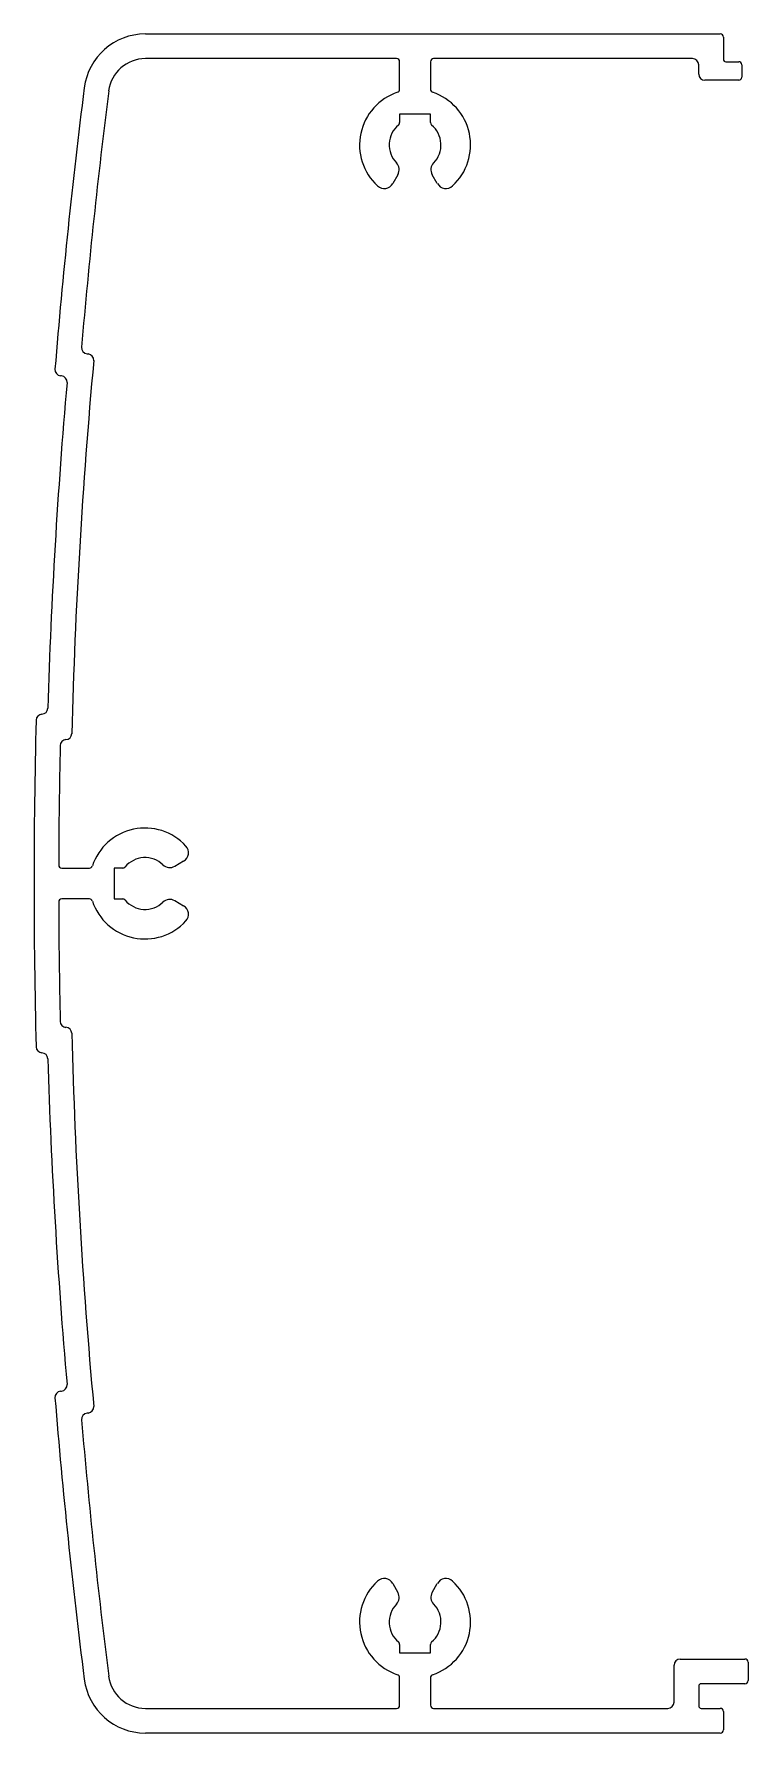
# Model space of a CAD drawing. Extents: x 4 to 62, y 7 to 145.
import ezdxf

# ---------------------------------------------------------------- set-up
doc = ezdxf.new("R2010")
doc.units = 0
doc.layers.get('0').update_dxf_attribs({"linetype": 'CONTINUOUS'})

msp = doc.modelspace()

# ---------------------------------------------------------------- linework, layer by layer
for p, q in [((13.15, 144.77), (59.77, 144.77)), ((60.02, 144.52), (60.02, 142.72)), ((33.52, 142.77), (13.15, 142.77)), ((33.77, 140.28), (33.77, 142.52)), ((36.27, 142.52), (36.27, 140.28)), ((57.52, 142.77), (36.52, 142.77)), ((58.02, 141.52), (58.02, 142.27)), ((60.22, 142.52), (61.27, 142.52)), ((61.52, 142.27), (61.52, 141.27)), ((61.27, 141.02), (58.52, 141.02)), ((36.27, 138.27), (33.77, 138.27)), ((33.77, 138.27), (33.77, 137.58)), ((36.27, 137.58), (36.27, 138.27)), ((33.62, 133.36), (33.21, 132.64)), ((36.82, 132.64), (36.41, 133.36)), ((8.42, 118.83), (8.52, 118.82)), ((6.35, 117.04), (6.26, 117.05)), ((16.25, 77.68), (15.53, 77.26)), ((6.37, 77.12), (8.61, 77.12)), ((11.31, 77.12), (10.62, 77.12)), ((10.62, 77.12), (10.62, 74.62)), ((8.61, 74.62), (6.37, 74.62)), ((10.62, 74.62), (11.31, 74.62)), ((15.53, 74.48), (16.25, 74.06)), ((6.26, 34.7), (6.35, 34.7)), ((8.52, 32.92), (8.42, 32.91)), ((33.21, 19.1), (33.62, 18.38)), ((36.41, 18.38), (36.82, 19.1)), ((33.77, 14.16), (33.77, 13.47)), ((36.27, 13.47), (36.27, 14.16)), ((33.77, 13.47), (36.27, 13.47)), ((56.02, 9.47), (56.02, 12.47)), ((56.52, 12.97), (61.77, 12.97)), ((62.02, 12.72), (62.02, 11.22)), ((33.77, 9.22), (33.77, 11.46)), ((36.27, 11.46), (36.27, 9.22)), ((58.02, 10.77), (58.02, 9.17)), ((61.77, 10.97), (58.22, 10.97)), ((13.15, 8.97), (33.52, 8.97)), ((36.52, 8.97), (55.52, 8.97)), ((58.22, 8.97), (59.77, 8.97)), ((60.02, 8.72), (60.02, 7.22)), ((59.77, 6.97), (13.15, 6.97))]:
    msp.add_line(p, q)
for centre, radius, start, end in [((13.15, 139.77), 5, 90, 172.7723), ((59.77, 144.52), 0.25, 0, 90), ((13.15, 139.77), 3, 90, 172.7723), ((33.52, 142.52), 0.25, 0, 90), ((36.52, 142.52), 0.25, 90, 180), ((57.52, 142.27), 0.5, 0, 90), ((60.22, 142.72), 0.2, 180, 270), ((61.27, 142.27), 0.25, 0, 90), ((58.52, 141.52), 0.5, 180, 270), ((61.27, 141.27), 0.25, 270, 0), ((517.02, 75.87), 512.9, 172.7723, 175.3351), ((517.02, 75.87), 510.9, 172.7723, 175.1158), ((35.02, 135.77), 4.5, 108.4085, 227.5131), ((33.52, 140.28), 0.25, 288.4085, 0), ((36.52, 140.28), 0.25, 180, 251.5915), ((35.02, 135.77), 4.5, 312.4869, 71.5915), ((35.02, 135.77), 2.1, 129.665, 223.9866), ((33.52, 137.58), 0.25, 309.665, 360), ((36.52, 137.58), 0.25, 180, 230.335), ((35.02, 135.77), 2.1, 316.0134, 50.335), ((32.93, 133.76), 0.8, 330, 43.9866), ((37.1, 133.76), 0.8, 136.0134, 210), ((32.52, 133.04), 0.8, 227.5131, 330), ((37.52, 133.04), 0.8, 210, 312.4869), ((8.47, 119.33), 0.5, 175.1158, 264), ((8.46, 118.32), 0.5, 354.7523, 84), ((6.32, 117.54), 0.5, 175.3351, 264), ((470.67, 75.87), 463.65, 174.7523, 178.4982), ((470.67, 75.87), 465.65, 174.995, 178.2507), ((6.3, 116.54), 0.5, 354.995, 84), ((4.79, 89.1), 0.5, 93.0734, 178.5203), ((4.74, 90.1), 0.5, 273.0734, 358.2507), ((517.02, 75.87), 512.9, 178.5203, 181.4797), ((517.02, 75.87), 510.9, 178.7463, 179.8317), ((6.74, 87.04), 0.5, 93.5966, 178.7463), ((6.68, 88.04), 0.5, 273.5966, 358.4982), ((13.12, 75.87), 4.5, 42.4869, 161.5915), ((15.85, 78.37), 0.8, 300, 42.4869), ((6.37, 77.37), 0.25, 179.8317, 270), ((8.61, 77.37), 0.25, 270, 341.5915), ((11.31, 77.37), 0.25, 270, 320.335), ((13.12, 75.87), 2.1, 46.0134, 140.335), ((15.13, 77.96), 0.8, 226.0134, 300), ((6.37, 74.37), 0.25, 90, 180.1683), ((8.61, 74.37), 0.25, 18.4085, 90), ((13.12, 75.87), 4.5, 198.4085, 317.5131), ((11.31, 74.37), 0.25, 39.665, 90), ((13.12, 75.87), 2.1, 219.665, 313.9866), ((15.13, 73.78), 0.8, 60, 133.9866), ((517.02, 75.87), 510.9, 180.1683, 181.2537), ((15.85, 73.37), 0.8, 317.5131, 60), ((6.74, 64.7), 0.5, 181.2537, 266.4034), ((6.68, 63.71), 0.5, 1.5018, 86.4034), ((470.67, 75.87), 463.65, 181.5018, 185.2477), ((4.79, 62.64), 0.5, 181.4797, 266.9266), ((4.74, 61.64), 0.5, 1.7493, 86.9266), ((470.67, 75.87), 465.65, 181.7493, 185.005), ((6.32, 34.2), 0.5, 95.9998, 184.6649), ((6.3, 35.2), 0.5, 275.9998, 5.005), ((517.02, 75.87), 512.9, 184.6649, 187.2277), ((8.46, 33.42), 0.5, 275.9998, 5.2477), ((8.47, 32.41), 0.5, 95.9998, 184.8842), ((517.02, 75.87), 510.9, 184.8842, 187.2277), ((32.52, 18.7), 0.8, 30, 132.4869), ((37.52, 18.7), 0.8, 47.5131, 150), ((35.02, 15.97), 4.5, 132.4869, 251.5915), ((32.93, 17.98), 0.8, 316.0134, 30), ((37.1, 17.98), 0.8, 150, 223.9866), ((35.02, 15.97), 4.5, 288.4085, 47.5131), ((35.02, 15.97), 2.1, 136.0134, 230.335), ((35.02, 15.97), 2.1, 309.665, 43.9866), ((33.52, 14.16), 0.25, 0, 50.335), ((36.52, 14.16), 0.25, 129.665, 180), ((56.52, 12.47), 0.5, 90, 180), ((61.77, 12.72), 0.25, 0, 90), ((13.15, 11.97), 5, 187.2277, 270), ((13.15, 11.97), 3, 187.2277, 270), ((33.52, 11.46), 0.25, 0, 71.5915), ((36.52, 11.46), 0.25, 108.4085, 180), ((61.77, 11.22), 0.25, 270, 0), ((58.22, 10.77), 0.2, 90, 180), ((33.52, 9.22), 0.25, 270, 0), ((36.52, 9.22), 0.25, 180, 270), ((55.52, 9.47), 0.5, 270, 0), ((58.22, 9.17), 0.2, 180, 270), ((59.77, 8.72), 0.25, 0, 90), ((59.77, 7.22), 0.25, 270, 0)]:
    msp.add_arc(centre, radius, start, end)

doc.saveas('drawing.dxf')
